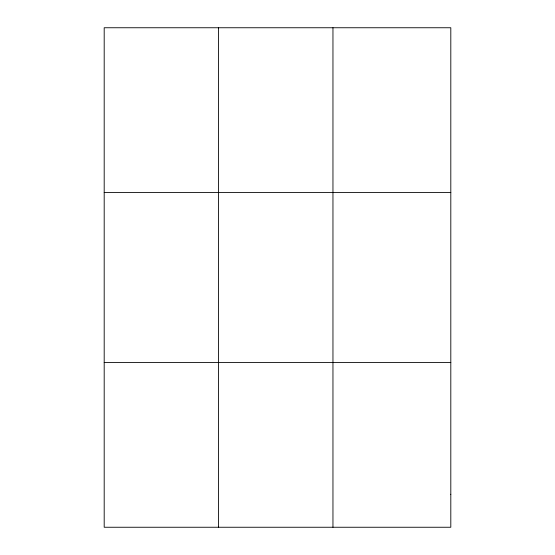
<?xml version="1.0" encoding="UTF-8"?>
<svg xmlns="http://www.w3.org/2000/svg" width="555" height="555" viewBox="0 0 555 555"><rect width="100%" height="100%" fill="white"/><g stroke="black" fill="none" stroke-linecap="round" stroke-linejoin="round"><path stroke-width="0.83" d="M218.573 527.25L218.573 27.75M332.958 527.25L332.958 27.75M104.194 192.585L450.806 192.585M104.194 362.415L450.806 362.415M450.806 494.283L450.806 527.25L104.194 527.25L104.194 27.75L450.806 27.75L450.806 494.283"/></g></svg>
